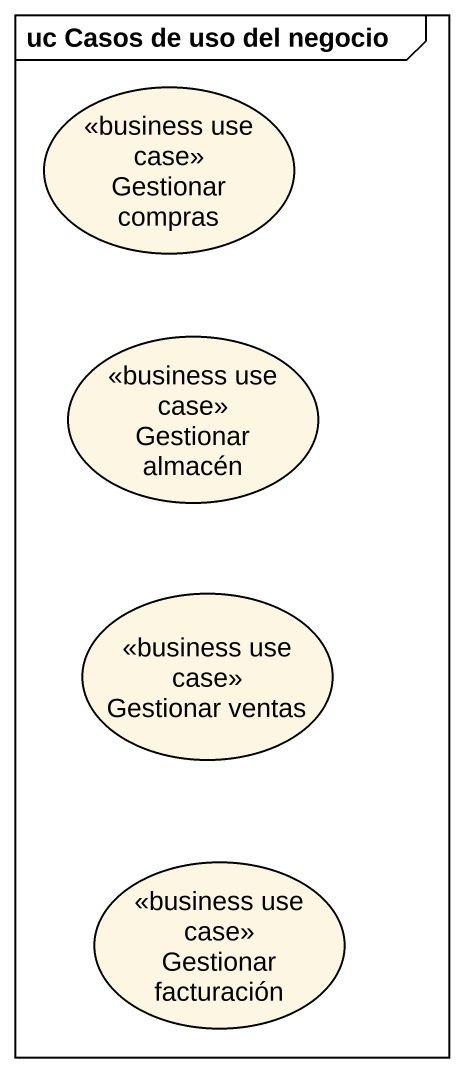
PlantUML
@startuml
mainframe uc Casos de uso del negocio
usecase "Gestionar compras" as Gestionar_compras <<business use case>>
usecase "Gestionar almacén" as Gestionar_almacén <<business use case>>
usecase "Gestionar ventas" as Gestionar_ventas <<business use case>>
usecase "Gestionar facturación" as Gestionar_facturación <<business use case>>
@enduml
